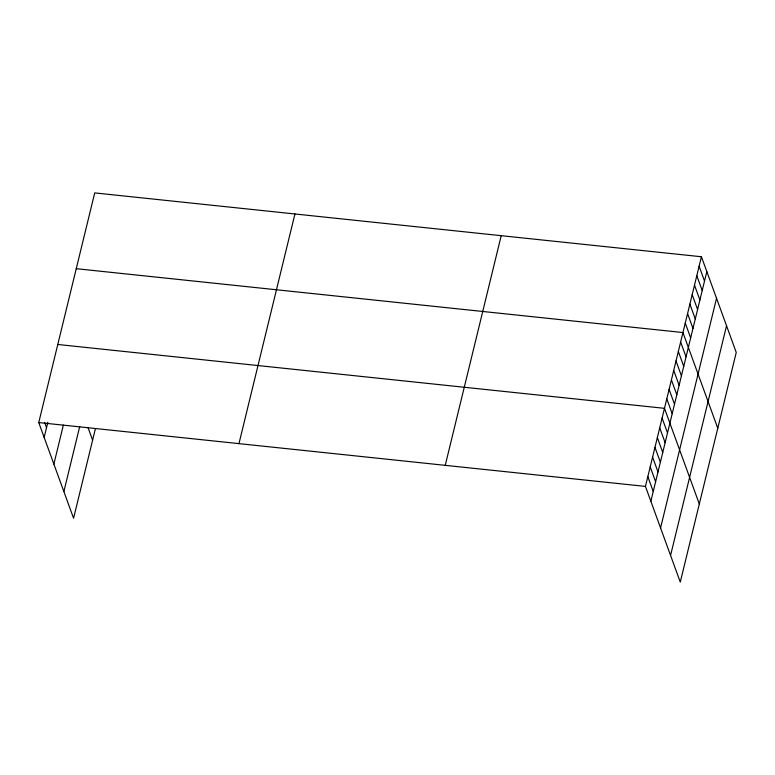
<?xml version="1.0" encoding="UTF-8"?>
<svg xmlns="http://www.w3.org/2000/svg" width="775" height="775" viewBox="0 0 775 775"><rect width="100%" height="100%" fill="white"/><g stroke="black" fill="none" stroke-linecap="round" stroke-linejoin="round"><path stroke-width="1.16" d="M95.432 428.585L73.577 518.252L38.75 422.559L94.724 192.907L701.423 256.748L736.25 352.441L680.276 582.093L645.449 486.409L701.423 256.748M44.156 437.41L47.856 422.23M53.863 464.089L63.376 425.049M63.87 491.573L79.728 426.502M238.962 443.629L294.936 213.977M445.238 465.339L501.212 235.687M650.855 501.26L706.829 271.599M660.571 527.93L716.536 298.278M670.569 555.413L726.543 325.762M76.25 268.692L682.949 332.543L717.776 428.226M57.776 344.478L664.485 408.328L699.312 504.012M38.75 422.559L645.449 486.409M699.118 266.222L704.523 281.073M696.803 275.697L702.208 290.548M694.497 285.171L699.903 300.022M692.191 294.645L697.597 309.496M689.876 304.12L695.282 318.971M687.57 313.594L692.976 328.445M685.265 323.068L690.67 337.919M680.644 342.007L686.049 356.858M678.338 351.482L683.744 366.333M676.023 360.956L681.428 375.807M673.717 370.431L679.123 385.282M671.412 379.905L676.817 394.756M669.096 389.379L674.502 404.23M666.791 398.854L672.196 413.705M662.102 418.083L667.507 432.934M659.728 427.848L665.134 442.699M657.345 437.604L662.751 452.455M654.972 447.369L660.377 462.22M652.589 457.124L657.994 471.975M650.206 466.889L655.611 481.74M647.832 476.644L653.238 491.495M87.943 427.364L92.603 440.161M44.601 422.346L46.539 427.655"/></g></svg>
